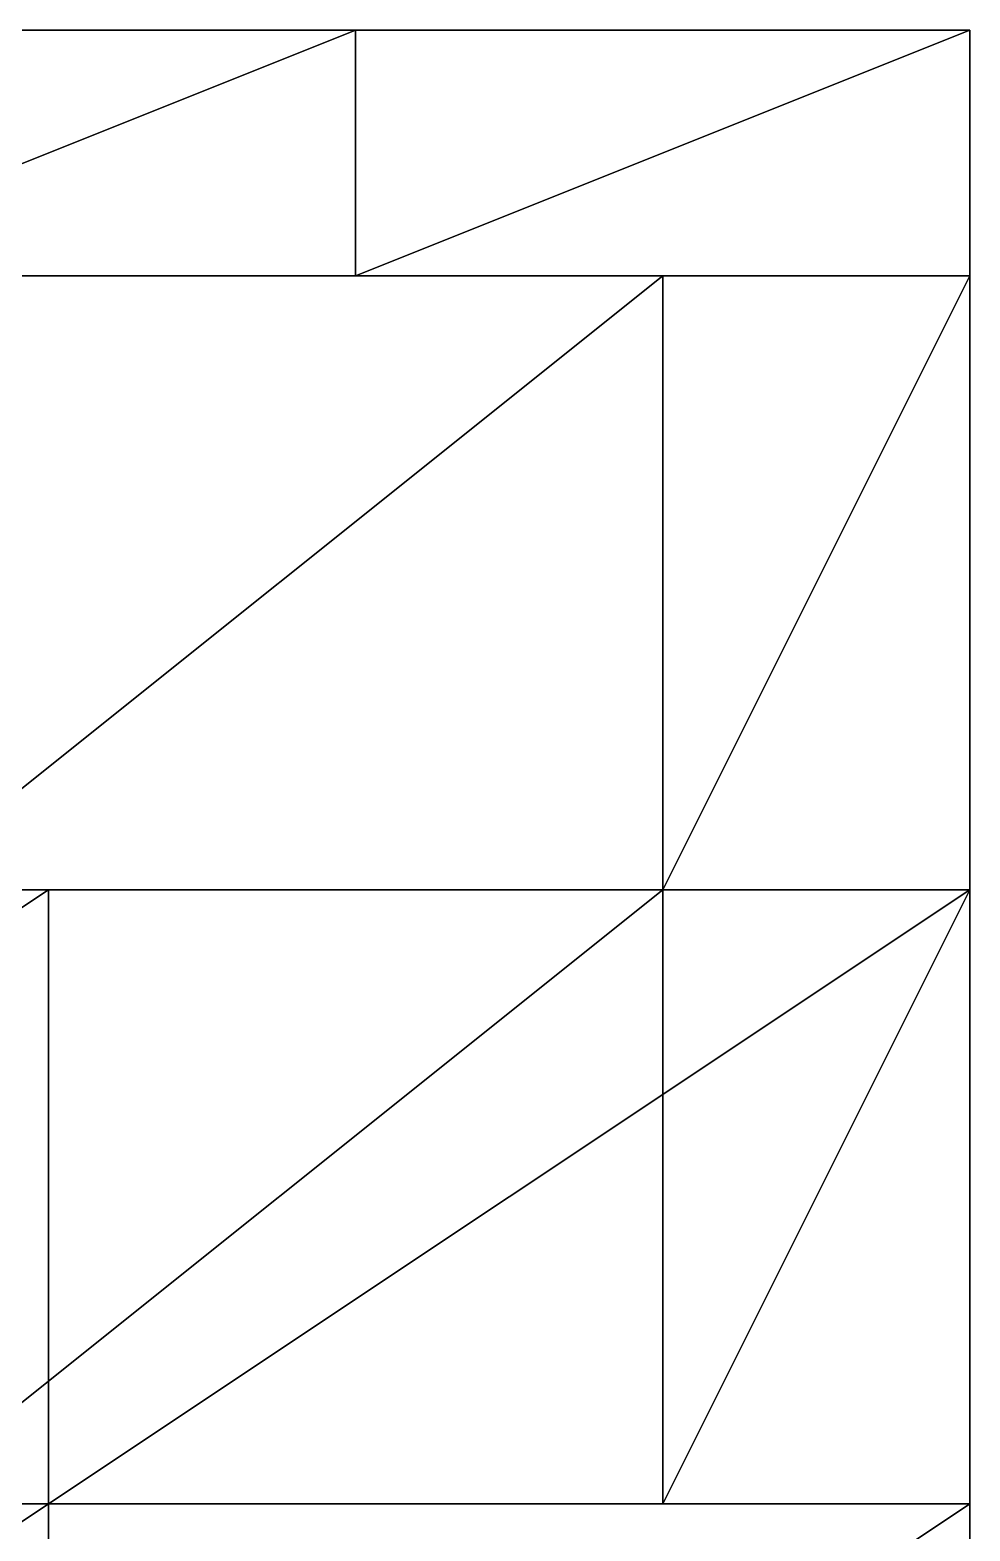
# Model space of a CAD drawing. Header units: metres. Extents: x -400 to 800, y -300 to 1460.
# Drawn here: x 188 to 800, y 482 to 1460 of the extents above; entities that cross this region are included whole.
import ezdxf

# ---------------------------------------------------------------- set-up
doc = ezdxf.new("R2010")
doc.units = ezdxf.units.M

msp = doc.modelspace()

# ---------------------------------------------------------------- linework, layer by layer
for p, q in [((400, 1460, -519.6152), (0, 1460, -519.6152)), ((400, 1460, -199.6152), (0, 1460, -199.6152)), ((0, 1460, -519.6152), (400, 1460, -519.6152)), ((400, 1460, -199.6152), (0, 1460, -199.6152)), ((400, 1460, -199.6152), (0, 1460, -199.6152)), ((400, 1460, 120.3848), (0, 1460, 120.3848)), ((0, 1460, -199.6152), (400, 1460, -199.6152)), ((400, 1460, 120.3848), (0, 1460, 120.3848)), ((400, 1300, -519.6152), (400, 1460, -519.6152)), ((400, 1300, -199.6152), (400, 1460, -199.6152)), ((400, 1300, -519.6152), (400, 1460, -519.6152)), ((400, 1460, -519.6152), (400, 1460, -199.6152)), ((400, 1460, -199.6152), (400, 1300, -199.6152)), ((400, 1460, -519.6152), (400, 1460, -199.6152)), ((800, 1460, -519.6152), (400, 1460, -519.6152)), ((400, 1460, -519.6152), (400, 1300, -519.6152)), ((800, 1460, -199.6152), (400, 1460, -199.6152)), ((400, 1460, -199.6152), (400, 1300, -199.6152)), ((400, 1300, -199.6152), (400, 1460, -199.6152)), ((400, 1460, -199.6152), (400, 1460, -519.6152)), ((400, 1460, -519.6152), (400, 1300, -519.6152)), ((400, 1460, -519.6152), (800, 1460, -519.6152)), ((800, 1460, -199.6152), (400, 1460, -199.6152)), ((400, 1460, -199.6152), (400, 1460, -519.6152)), ((400, 1300, -199.6152), (400, 1460, -199.6152)), ((400, 1300, 120.3848), (400, 1460, 120.3848)), ((400, 1300, -199.6152), (400, 1460, -199.6152)), ((400, 1460, -199.6152), (400, 1460, 120.3848)), ((400, 1460, 120.3848), (400, 1300, 120.3848)), ((400, 1460, -199.6152), (400, 1460, 120.3848)), ((800, 1460, -199.6152), (400, 1460, -199.6152)), ((400, 1460, -199.6152), (400, 1300, -199.6152)), ((800, 1460, 120.3848), (400, 1460, 120.3848)), ((400, 1460, 120.3848), (400, 1300, 120.3848)), ((400, 1300, 120.3848), (400, 1460, 120.3848)), ((400, 1460, 120.3848), (400, 1460, -199.6152)), ((400, 1460, -199.6152), (400, 1300, -199.6152)), ((400, 1460, -199.6152), (800, 1460, -199.6152)), ((800, 1460, 120.3848), (400, 1460, 120.3848)), ((400, 1460, 120.3848), (400, 1460, -199.6152)), ((800, 1300, -519.6152), (800, 1460, -519.6152)), ((800, 1300, -199.6152), (800, 1460, -199.6152)), ((800, 1300, -519.6152), (800, 1460, -519.6152)), ((800, 1460, -519.6152), (800, 1460, -199.6152)), ((800, 1460, -199.6152), (800, 1300, -199.6152)), ((800, 1460, -519.6152), (800, 1460, -199.6152)), ((800, 1300, -199.6152), (800, 1460, -199.6152)), ((800, 1300, 120.3848), (800, 1460, 120.3848)), ((800, 1300, -199.6152), (800, 1460, -199.6152)), ((800, 1460, -199.6152), (800, 1460, 120.3848)), ((800, 1460, 120.3848), (800, 1300, 120.3848)), ((800, 1460, -199.6152), (800, 1460, 120.3848)), ((0, 1300, -519.6152), (400, 1300, -519.6152)), ((0, 1300, -199.6152), (400, 1300, -199.6152)), ((0, 1300, -519.6152), (400, 1300, -519.6152)), ((400, 1300, -199.6152), (0, 1300, -199.6152)), ((0, 1300, -199.6152), (400, 1300, -199.6152)), ((0, 1300, 120.3848), (400, 1300, 120.3848)), ((0, 1300, -199.6152), (400, 1300, -199.6152)), ((400, 1300, 120.3848), (0, 1300, 120.3848)), ((600, 1300, -519.6152), (100, 1300, -519.6152)), ((600, 1300, -119.6152), (100, 1300, -119.6152)), ((100, 1300, -519.6152), (600, 1300, -519.6152)), ((600, 1300, -119.6152), (100, 1300, -119.6152)), ((600, 1300, -119.6152), (100, 1300, -119.6152)), ((600, 1300, 280.3848), (100, 1300, 280.3848)), ((100, 1300, -119.6152), (600, 1300, -119.6152)), ((600, 1300, 280.3848), (100, 1300, 280.3848)), ((400, 1300, -199.6152), (400, 1300, -519.6152)), ((400, 1300, -519.6152), (400, 1300, -199.6152)), ((400, 1300, -519.6152), (800, 1300, -519.6152)), ((400, 1300, -199.6152), (800, 1300, -199.6152)), ((400, 1300, -519.6152), (400, 1300, -199.6152)), ((400, 1300, -519.6152), (800, 1300, -519.6152)), ((800, 1300, -199.6152), (400, 1300, -199.6152)), ((400, 1300, -199.6152), (400, 1300, -519.6152)), ((400, 1300, 120.3848), (400, 1300, -199.6152)), ((400, 1300, -199.6152), (400, 1300, 120.3848)), ((400, 1300, -199.6152), (800, 1300, -199.6152)), ((400, 1300, 120.3848), (800, 1300, 120.3848)), ((400, 1300, -199.6152), (400, 1300, 120.3848)), ((400, 1300, -199.6152), (800, 1300, -199.6152)), ((800, 1300, 120.3848), (400, 1300, 120.3848)), ((400, 1300, 120.3848), (400, 1300, -199.6152)), ((600, 900, -519.6152), (600, 1300, -519.6152)), ((600, 900, -119.6152), (600, 1300, -119.6152)), ((600, 900, -519.6152), (600, 1300, -519.6152)), ((600, 1300, -519.6152), (600, 1300, -119.6152)), ((600, 1300, -119.6152), (600, 900, -119.6152)), ((600, 1300, -519.6152), (600, 1300, -119.6152)), ((800, 1300, -519.6152), (600, 1300, -519.6152)), ((600, 1300, -519.6152), (600, 900, -519.6152)), ((800, 1300, -339.6152), (600, 1300, -339.6152)), ((600, 1300, -339.6152), (600, 900, -339.6152)), ((600, 900, -339.6152), (600, 1300, -339.6152)), ((600, 1300, -339.6152), (600, 1300, -519.6152)), ((600, 1300, -519.6152), (600, 900, -519.6152)), ((600, 1300, -519.6152), (800, 1300, -519.6152)), ((800, 1300, -339.6152), (600, 1300, -339.6152)), ((600, 1300, -339.6152), (600, 1300, -519.6152)), ((800, 1300, -339.6152), (600, 1300, -339.6152)), ((600, 1300, -339.6152), (600, 900, -339.6152)), ((800, 1300, -159.6152), (600, 1300, -159.6152)), ((600, 1300, -159.6152), (600, 900, -159.6152)), ((600, 900, -159.6152), (600, 1300, -159.6152)), ((600, 1300, -159.6152), (600, 1300, -339.6152)), ((600, 1300, -339.6152), (600, 900, -339.6152)), ((600, 1300, -339.6152), (800, 1300, -339.6152)), ((800, 1300, -159.6152), (600, 1300, -159.6152)), ((600, 1300, -159.6152), (600, 1300, -339.6152)), ((800, 1300, -159.6152), (600, 1300, -159.6152)), ((600, 1300, -159.6152), (600, 900, -159.6152)), ((800, 1300, 20.3848), (600, 1300, 20.3848)), ((600, 1300, 20.3848), (600, 900, 20.3848)), ((600, 900, 20.3848), (600, 1300, 20.3848)), ((600, 1300, 20.3848), (600, 1300, -159.6152)), ((600, 1300, -159.6152), (600, 900, -159.6152)), ((600, 1300, -159.6152), (800, 1300, -159.6152)), ((800, 1300, 20.3848), (600, 1300, 20.3848)), ((600, 1300, 20.3848), (600, 1300, -159.6152)), ((600, 900, -119.6152), (600, 1300, -119.6152)), ((600, 900, 280.3848), (600, 1300, 280.3848)), ((600, 900, -119.6152), (600, 1300, -119.6152)), ((600, 1300, -119.6152), (600, 1300, 280.3848)), ((600, 1300, 280.3848), (600, 900, 280.3848)), ((600, 1300, -119.6152), (600, 1300, 280.3848)), ((800, 1300, 20.3848), (600, 1300, 20.3848)), ((600, 1300, 20.3848), (600, 900, 20.3848)), ((800, 1300, 200.3848), (600, 1300, 200.3848)), ((600, 1300, 200.3848), (600, 900, 200.3848)), ((600, 900, 200.3848), (600, 1300, 200.3848)), ((600, 1300, 200.3848), (600, 1300, 20.3848)), ((600, 1300, 20.3848), (600, 900, 20.3848)), ((600, 1300, 20.3848), (800, 1300, 20.3848)), ((800, 1300, 200.3848), (600, 1300, 200.3848)), ((600, 1300, 200.3848), (600, 1300, 20.3848)), ((800, 900, -519.6152), (800, 1300, -519.6152)), ((800, 900, -339.6152), (800, 1300, -339.6152)), ((800, 900, -519.6152), (800, 1300, -519.6152)), ((800, 1300, -519.6152), (800, 1300, -339.6152)), ((800, 1300, -339.6152), (800, 900, -339.6152)), ((800, 1300, -519.6152), (800, 1300, -339.6152)), ((800, 900, -339.6152), (800, 1300, -339.6152)), ((800, 900, -159.6152), (800, 1300, -159.6152)), ((800, 900, -339.6152), (800, 1300, -339.6152)), ((800, 1300, -339.6152), (800, 1300, -159.6152)), ((800, 1300, -159.6152), (800, 900, -159.6152)), ((800, 1300, -339.6152), (800, 1300, -159.6152)), ((800, 900, -159.6152), (800, 1300, -159.6152)), ((800, 900, 20.3848), (800, 1300, 20.3848)), ((800, 900, -159.6152), (800, 1300, -159.6152)), ((800, 1300, -159.6152), (800, 1300, 20.3848)), ((800, 1300, 20.3848), (800, 900, 20.3848)), ((800, 1300, -159.6152), (800, 1300, 20.3848)), ((800, 900, 20.3848), (800, 1300, 20.3848)), ((800, 900, 200.3848), (800, 1300, 200.3848)), ((800, 900, 20.3848), (800, 1300, 20.3848)), ((800, 1300, 20.3848), (800, 1300, 200.3848)), ((800, 1300, 200.3848), (800, 900, 200.3848)), ((800, 1300, 20.3848), (800, 1300, 200.3848)), ((800, 1300, -199.6152), (800, 1300, -519.6152)), ((800, 1300, -519.6152), (800, 1300, -199.6152)), ((800, 1300, 120.3848), (800, 1300, -199.6152)), ((800, 1300, -199.6152), (800, 1300, 120.3848)), ((200, 900, -519.6152), (-400, 900, -519.6152)), ((200, 900, -119.6152), (-400, 900, -119.6152)), ((-400, 900, -519.6152), (200, 900, -519.6152)), ((200, 900, -119.6152), (-400, 900, -119.6152)), ((600, 900, -119.6152), (100, 900, -119.6152)), ((600, 900, 280.3848), (100, 900, 280.3848)), ((100, 900, -119.6152), (600, 900, -119.6152)), ((600, 900, 280.3848), (100, 900, 280.3848)), ((100, 900, -519.6152), (600, 900, -519.6152)), ((100, 900, -119.6152), (600, 900, -119.6152)), ((100, 900, -519.6152), (600, 900, -519.6152)), ((600, 900, -119.6152), (100, 900, -119.6152)), ((100, 900, -119.6152), (600, 900, -119.6152)), ((100, 900, 280.3848), (600, 900, 280.3848)), ((100, 900, -119.6152), (600, 900, -119.6152)), ((600, 900, 280.3848), (100, 900, 280.3848)), ((200, 500, -519.6152), (200, 900, -519.6152)), ((200, 500, -119.6152), (200, 900, -119.6152)), ((200, 500, -519.6152), (200, 900, -519.6152)), ((200, 900, -519.6152), (200, 900, -119.6152)), ((200, 900, -119.6152), (200, 500, -119.6152)), ((200, 900, -519.6152), (200, 900, -119.6152)), ((800, 900, -519.6152), (200, 900, -519.6152)), ((200, 900, -519.6152), (200, 500, -519.6152)), ((800, 900, -119.6152), (200, 900, -119.6152)), ((200, 900, -119.6152), (200, 500, -119.6152)), ((200, 500, -119.6152), (200, 900, -119.6152)), ((200, 900, -119.6152), (200, 900, -519.6152)), ((200, 900, -519.6152), (200, 500, -519.6152)), ((200, 900, -519.6152), (800, 900, -519.6152)), ((800, 900, -119.6152), (200, 900, -119.6152)), ((200, 900, -119.6152), (200, 900, -519.6152)), ((600, 500, -119.6152), (600, 900, -119.6152)), ((600, 500, 280.3848), (600, 900, 280.3848)), ((600, 500, -119.6152), (600, 900, -119.6152)), ((600, 900, -119.6152), (600, 900, 280.3848)), ((600, 900, 280.3848), (600, 500, 280.3848)), ((600, 900, -119.6152), (600, 900, 280.3848)), ((800, 900, -119.6152), (600, 900, -119.6152)), ((600, 900, -119.6152), (600, 500, -119.6152)), ((800, 900, 60.3848), (600, 900, 60.3848)), ((600, 900, 60.3848), (600, 500, 60.3848)), ((600, 500, 60.3848), (600, 900, 60.3848)), ((600, 900, 60.3848), (600, 900, -119.6152)), ((600, 900, -119.6152), (600, 500, -119.6152)), ((600, 900, -119.6152), (800, 900, -119.6152)), ((800, 900, 60.3848), (600, 900, 60.3848)), ((600, 900, 60.3848), (600, 900, -119.6152)), ((800, 900, 60.3848), (600, 900, 60.3848)), ((600, 900, 60.3848), (600, 500, 60.3848)), ((800, 900, 240.3848), (600, 900, 240.3848)), ((600, 900, 240.3848), (600, 500, 240.3848)), ((600, 500, 240.3848), (600, 900, 240.3848)), ((600, 900, 240.3848), (600, 900, 60.3848)), ((600, 900, 60.3848), (600, 500, 60.3848)), ((600, 900, 60.3848), (800, 900, 60.3848)), ((800, 900, 240.3848), (600, 900, 240.3848)), ((600, 900, 240.3848), (600, 900, 60.3848)), ((600, 900, -119.6152), (600, 900, -519.6152)), ((600, 900, -519.6152), (600, 900, -119.6152)), ((600, 900, -519.6152), (800, 900, -519.6152)), ((600, 900, -339.6152), (800, 900, -339.6152)), ((600, 900, -519.6152), (600, 900, -339.6152)), ((600, 900, -519.6152), (800, 900, -519.6152)), ((800, 900, -339.6152), (600, 900, -339.6152)), ((600, 900, -339.6152), (600, 900, -519.6152)), ((600, 900, -339.6152), (800, 900, -339.6152)), ((600, 900, -159.6152), (800, 900, -159.6152)), ((600, 900, -339.6152), (600, 900, -159.6152)), ((600, 900, -339.6152), (800, 900, -339.6152)), ((800, 900, -159.6152), (600, 900, -159.6152)), ((600, 900, -159.6152), (600, 900, -339.6152)), ((600, 900, -159.6152), (800, 900, -159.6152)), ((600, 900, 20.3848), (800, 900, 20.3848)), ((600, 900, -159.6152), (600, 900, 20.3848)), ((600, 900, -159.6152), (800, 900, -159.6152)), ((800, 900, 20.3848), (600, 900, 20.3848)), ((600, 900, 20.3848), (600, 900, -159.6152)), ((600, 900, 280.3848), (600, 900, -119.6152)), ((600, 900, -119.6152), (600, 900, 280.3848)), ((600, 900, 20.3848), (800, 900, 20.3848)), ((600, 900, 200.3848), (800, 900, 200.3848)), ((600, 900, 20.3848), (600, 900, 200.3848)), ((600, 900, 20.3848), (800, 900, 20.3848)), ((800, 900, 200.3848), (600, 900, 200.3848)), ((600, 900, 200.3848), (600, 900, 20.3848)), ((800, 500, -519.6152), (800, 900, -519.6152)), ((800, 500, -119.6152), (800, 900, -119.6152)), ((800, 500, -519.6152), (800, 900, -519.6152)), ((800, 900, -519.6152), (800, 900, -119.6152)), ((800, 900, -119.6152), (800, 500, -119.6152)), ((800, 900, -519.6152), (800, 900, -119.6152)), ((800, 500, -119.6152), (800, 900, -119.6152)), ((800, 500, 60.3848), (800, 900, 60.3848)), ((800, 500, -119.6152), (800, 900, -119.6152)), ((800, 900, -119.6152), (800, 900, 60.3848)), ((800, 900, 60.3848), (800, 500, 60.3848)), ((800, 900, -119.6152), (800, 900, 60.3848)), ((800, 500, 60.3848), (800, 900, 60.3848)), ((800, 500, 240.3848), (800, 900, 240.3848)), ((800, 500, 60.3848), (800, 900, 60.3848)), ((800, 900, 60.3848), (800, 900, 240.3848)), ((800, 900, 240.3848), (800, 500, 240.3848)), ((800, 900, 60.3848), (800, 900, 240.3848)), ((800, 900, -339.6152), (800, 900, -519.6152)), ((800, 900, -519.6152), (800, 900, -339.6152)), ((800, 900, -159.6152), (800, 900, -339.6152)), ((800, 900, -339.6152), (800, 900, -159.6152)), ((800, 900, 20.3848), (800, 900, -159.6152)), ((800, 900, -159.6152), (800, 900, 20.3848)), ((800, 900, 200.3848), (800, 900, 20.3848)), ((800, 900, 20.3848), (800, 900, 200.3848)), ((200, 500, -519.6152), (-400, 500, -519.6152)), ((200, 500, -119.6152), (-400, 500, -119.6152)), ((-400, 500, -519.6152), (200, 500, -519.6152)), ((200, 500, -119.6152), (-400, 500, -119.6152)), ((200, 500, -119.6152), (-400, 500, -119.6152)), ((200, 500, 280.3848), (-400, 500, 280.3848)), ((-400, 500, -119.6152), (200, 500, -119.6152)), ((200, 500, 280.3848), (-400, 500, 280.3848)), ((-400, 500, -519.6152), (200, 500, -519.6152)), ((-400, 500, -119.6152), (200, 500, -119.6152)), ((-400, 500, -519.6152), (200, 500, -519.6152)), ((200, 500, -119.6152), (-400, 500, -119.6152)), ((100, 500, -119.6152), (600, 500, -119.6152)), ((100, 500, 280.3848), (600, 500, 280.3848)), ((100, 500, -119.6152), (600, 500, -119.6152)), ((600, 500, 280.3848), (100, 500, 280.3848)), ((200, 100, -519.6152), (200, 500, -519.6152)), ((200, 100, -119.6152), (200, 500, -119.6152)), ((200, 100, -519.6152), (200, 500, -519.6152)), ((200, 500, -519.6152), (200, 500, -119.6152)), ((200, 500, -119.6152), (200, 100, -119.6152)), ((200, 500, -519.6152), (200, 500, -119.6152)), ((800, 500, -519.6152), (200, 500, -519.6152)), ((200, 500, -519.6152), (200, 100, -519.6152)), ((800, 500, -119.6152), (200, 500, -119.6152)), ((200, 500, -119.6152), (200, 100, -119.6152)), ((200, 100, -119.6152), (200, 500, -119.6152)), ((200, 500, -119.6152), (200, 500, -519.6152)), ((200, 500, -519.6152), (200, 100, -519.6152)), ((200, 500, -519.6152), (800, 500, -519.6152)), ((800, 500, -119.6152), (200, 500, -119.6152)), ((200, 500, -119.6152), (200, 500, -519.6152)), ((200, 100, -119.6152), (200, 500, -119.6152)), ((200, 100, 280.3848), (200, 500, 280.3848)), ((200, 100, -119.6152), (200, 500, -119.6152)), ((200, 500, -119.6152), (200, 500, 280.3848)), ((200, 500, 280.3848), (200, 100, 280.3848)), ((200, 500, -119.6152), (200, 500, 280.3848)), ((800, 500, -119.6152), (200, 500, -119.6152)), ((200, 500, -119.6152), (200, 100, -119.6152)), ((800, 500, 280.3848), (200, 500, 280.3848)), ((200, 500, 280.3848), (200, 100, 280.3848)), ((200, 100, 280.3848), (200, 500, 280.3848)), ((200, 500, 280.3848), (200, 500, -119.6152)), ((200, 500, -119.6152), (200, 100, -119.6152)), ((200, 500, -119.6152), (800, 500, -119.6152)), ((800, 500, 280.3848), (200, 500, 280.3848)), ((200, 500, 280.3848), (200, 500, -119.6152)), ((200, 500, -119.6152), (200, 500, -519.6152)), ((200, 500, -519.6152), (200, 500, -119.6152)), ((200, 500, -519.6152), (800, 500, -519.6152)), ((200, 500, -119.6152), (800, 500, -119.6152)), ((200, 500, -519.6152), (200, 500, -119.6152)), ((200, 500, -519.6152), (800, 500, -519.6152)), ((800, 500, -119.6152), (200, 500, -119.6152)), ((200, 500, -119.6152), (200, 500, -519.6152)), ((600, 500, 280.3848), (600, 500, -119.6152)), ((600, 500, -119.6152), (600, 500, 280.3848)), ((600, 500, -119.6152), (800, 500, -119.6152)), ((600, 500, 60.3848), (800, 500, 60.3848)), ((600, 500, -119.6152), (600, 500, 60.3848)), ((600, 500, -119.6152), (800, 500, -119.6152)), ((800, 500, 60.3848), (600, 500, 60.3848)), ((600, 500, 60.3848), (600, 500, -119.6152)), ((600, 500, 60.3848), (800, 500, 60.3848)), ((600, 500, 240.3848), (800, 500, 240.3848)), ((600, 500, 60.3848), (600, 500, 240.3848)), ((600, 500, 60.3848), (800, 500, 60.3848)), ((800, 500, 240.3848), (600, 500, 240.3848)), ((600, 500, 240.3848), (600, 500, 60.3848)), ((800, 100, -519.6152), (800, 500, -519.6152)), ((800, 100, -119.6152), (800, 500, -119.6152)), ((800, 100, -519.6152), (800, 500, -519.6152)), ((800, 500, -519.6152), (800, 500, -119.6152)), ((800, 500, -119.6152), (800, 100, -119.6152)), ((800, 500, -519.6152), (800, 500, -119.6152)), ((800, 100, -119.6152), (800, 500, -119.6152)), ((800, 100, 280.3848), (800, 500, 280.3848)), ((800, 100, -119.6152), (800, 500, -119.6152)), ((800, 500, -119.6152), (800, 500, 280.3848)), ((800, 500, 280.3848), (800, 100, 280.3848)), ((800, 500, -119.6152), (800, 500, 280.3848)), ((800, 500, -119.6152), (800, 500, -519.6152)), ((800, 500, -519.6152), (800, 500, -119.6152)), ((800, 500, 60.3848), (800, 500, -119.6152)), ((800, 500, -119.6152), (800, 500, 60.3848)), ((800, 500, 240.3848), (800, 500, 60.3848)), ((800, 500, 60.3848), (800, 500, 240.3848))]:
    msp.add_line(p, q)
for points in [[(0, 1300, -519.6152), (400, 1300, -519.6152), (400, 1460, -519.6152), (400.0001, 1460.0001, -519.6151)], [(0, 1300, -199.6152), (400, 1300, -199.6152), (400, 1460, -199.6152), (400.0001, 1460.0001, -199.6151)], [(0, 1460, -519.6152), (400, 1460, -519.6152), (400, 1460, -199.6152), (400.0001, 1460.0001, -199.6151)], [(400, 1460, -199.6152), (0, 1460, -199.6152), (0, 1460, -519.6152), (0.0001, 1460.0001, -519.6151)], [(0, 1300, -199.6152), (400, 1300, -199.6152), (400, 1460, -199.6152), (400.0001, 1460.0001, -199.6151)], [(0, 1300, 120.3848), (400, 1300, 120.3848), (400, 1460, 120.3848), (400.0001, 1460.0001, 120.3849)], [(0, 1460, -199.6152), (400, 1460, -199.6152), (400, 1460, 120.3848), (400.0001, 1460.0001, 120.3849)], [(400, 1460, 120.3848), (0, 1460, 120.3848), (0, 1460, -199.6152), (0.0001, 1460.0001, -199.6151)], [(400, 1460, -519.6152), (0, 1460, -519.6152), (0, 1300, -519.6152), (0.0001, 1300.0001, -519.6151)], [(400, 1460, -199.6152), (0, 1460, -199.6152), (0, 1300, -199.6152), (0.0001, 1300.0001, -199.6151)], [(400, 1460, -199.6152), (0, 1460, -199.6152), (0, 1300, -199.6152), (0.0001, 1300.0001, -199.6151)], [(400, 1460, 120.3848), (0, 1460, 120.3848), (0, 1300, 120.3848), (0.0001, 1300.0001, 120.3849)], [(400, 1300, -519.6152), (400, 1460, -519.6152), (400, 1460, -199.6152), (400.0001, 1460.0001, -199.6151)], [(400, 1300, -519.6152), (800, 1300, -519.6152), (800, 1460, -519.6152), (800.0001, 1460.0001, -519.6151)], [(400, 1300, -199.6152), (800, 1300, -199.6152), (800, 1460, -199.6152), (800.0001, 1460.0001, -199.6151)], [(400, 1300, -519.6152), (400, 1300, -199.6152), (400, 1460, -199.6152), (400.0001, 1460.0001, -199.6151)], [(400, 1460, -519.6152), (800, 1460, -519.6152), (800, 1460, -199.6152), (800.0001, 1460.0001, -199.6151)], [(800, 1460, -199.6152), (400, 1460, -199.6152), (400, 1460, -519.6152), (400.0001, 1460.0001, -519.6151)], [(400, 1300, -199.6152), (400, 1460, -199.6152), (400, 1460, 120.3848), (400.0001, 1460.0001, 120.3849)], [(400, 1300, -199.6152), (800, 1300, -199.6152), (800, 1460, -199.6152), (800.0001, 1460.0001, -199.6151)], [(400, 1300, 120.3848), (800, 1300, 120.3848), (800, 1460, 120.3848), (800.0001, 1460.0001, 120.3849)], [(400, 1300, -199.6152), (400, 1300, 120.3848), (400, 1460, 120.3848), (400.0001, 1460.0001, 120.3849)], [(400, 1460, -199.6152), (800, 1460, -199.6152), (800, 1460, 120.3848), (800.0001, 1460.0001, 120.3849)], [(800, 1460, 120.3848), (400, 1460, 120.3848), (400, 1460, -199.6152), (400.0001, 1460.0001, -199.6151)], [(400, 1460, -199.6152), (400, 1300, -199.6152), (400, 1300, -519.6152), (400.0001, 1300.0001, -519.6151)], [(800, 1460, -519.6152), (400, 1460, -519.6152), (400, 1300, -519.6152), (400.0001, 1300.0001, -519.6151)], [(800, 1460, -199.6152), (400, 1460, -199.6152), (400, 1300, -199.6152), (400.0001, 1300.0001, -199.6151)], [(400, 1460, -199.6152), (400, 1460, -519.6152), (400, 1300, -519.6152), (400.0001, 1300.0001, -519.6151)], [(400, 1460, 120.3848), (400, 1300, 120.3848), (400, 1300, -199.6152), (400.0001, 1300.0001, -199.6151)], [(800, 1460, -199.6152), (400, 1460, -199.6152), (400, 1300, -199.6152), (400.0001, 1300.0001, -199.6151)], [(800, 1460, 120.3848), (400, 1460, 120.3848), (400, 1300, 120.3848), (400.0001, 1300.0001, 120.3849)], [(400, 1460, 120.3848), (400, 1460, -199.6152), (400, 1300, -199.6152), (400.0001, 1300.0001, -199.6151)], [(800, 1300, -519.6152), (800, 1460, -519.6152), (800, 1460, -199.6152), (800.0001, 1460.0001, -199.6151)], [(800, 1300, -199.6152), (800, 1460, -199.6152), (800, 1460, 120.3848), (800.0001, 1460.0001, 120.3849)], [(800, 1460, -199.6152), (800, 1300, -199.6152), (800, 1300, -519.6152), (800.0001, 1300.0001, -519.6151)], [(800, 1460, 120.3848), (800, 1300, 120.3848), (800, 1300, -199.6152), (800.0001, 1300.0001, -199.6151)], [(0, 1300, -519.6152), (400, 1300, -519.6152), (400, 1300, -199.6152), (400.0001, 1300.0001, -199.6151)], [(400, 1300, -199.6152), (0, 1300, -199.6152), (0, 1300, -519.6152), (0.0001, 1300.0001, -519.6151)], [(0, 1300, -199.6152), (400, 1300, -199.6152), (400, 1300, 120.3848), (400.0001, 1300.0001, 120.3849)], [(400, 1300, 120.3848), (0, 1300, 120.3848), (0, 1300, -199.6152), (0.0001, 1300.0001, -199.6151)], [(100, 900, -519.6152), (600, 900, -519.6152), (600, 1300, -519.6152), (600.0001, 1300.0001, -519.6151)], [(100, 900, -119.6152), (600, 900, -119.6152), (600, 1300, -119.6152), (600.0001, 1300.0001, -119.6151)], [(100, 1300, -519.6152), (600, 1300, -519.6152), (600, 1300, -119.6152), (600.0001, 1300.0001, -119.6151)], [(600, 1300, -119.6152), (100, 1300, -119.6152), (100, 1300, -519.6152), (100.0001, 1300.0001, -519.6151)], [(100, 900, -119.6152), (600, 900, -119.6152), (600, 1300, -119.6152), (600.0001, 1300.0001, -119.6151)], [(100, 900, 280.3848), (600, 900, 280.3848), (600, 1300, 280.3848), (600.0001, 1300.0001, 280.3849)], [(100, 1300, -119.6152), (600, 1300, -119.6152), (600, 1300, 280.3848), (600.0001, 1300.0001, 280.3849)], [(600, 1300, 280.3848), (100, 1300, 280.3848), (100, 1300, -119.6152), (100.0001, 1300.0001, -119.6151)], [(600, 1300, -519.6152), (100, 1300, -519.6152), (100, 900, -519.6152), (100.0001, 900.0001, -519.6151)], [(600, 1300, -119.6152), (100, 1300, -119.6152), (100, 900, -119.6152), (100.0001, 900.0001, -119.6151)], [(600, 1300, -119.6152), (100, 1300, -119.6152), (100, 900, -119.6152), (100.0001, 900.0001, -119.6151)], [(600, 1300, 280.3848), (100, 1300, 280.3848), (100, 900, 280.3848), (100.0001, 900.0001, 280.3849)], [(400, 1300, -519.6152), (800, 1300, -519.6152), (800, 1300, -199.6152), (800.0001, 1300.0001, -199.6151)], [(800, 1300, -199.6152), (400, 1300, -199.6152), (400, 1300, -519.6152), (400.0001, 1300.0001, -519.6151)], [(400, 1300, -199.6152), (800, 1300, -199.6152), (800, 1300, 120.3848), (800.0001, 1300.0001, 120.3849)], [(800, 1300, 120.3848), (400, 1300, 120.3848), (400, 1300, -199.6152), (400.0001, 1300.0001, -199.6151)], [(600, 900, -519.6152), (600, 1300, -519.6152), (600, 1300, -119.6152), (600.0001, 1300.0001, -119.6151)], [(600, 900, -519.6152), (800, 900, -519.6152), (800, 1300, -519.6152), (800.0001, 1300.0001, -519.6151)], [(600, 900, -339.6152), (800, 900, -339.6152), (800, 1300, -339.6152), (800.0001, 1300.0001, -339.6151)], [(600, 900, -519.6152), (600, 900, -339.6152), (600, 1300, -339.6152), (600.0001, 1300.0001, -339.6151)], [(600, 1300, -519.6152), (800, 1300, -519.6152), (800, 1300, -339.6152), (800.0001, 1300.0001, -339.6151)], [(800, 1300, -339.6152), (600, 1300, -339.6152), (600, 1300, -519.6152), (600.0001, 1300.0001, -519.6151)], [(600, 900, -339.6152), (800, 900, -339.6152), (800, 1300, -339.6152), (800.0001, 1300.0001, -339.6151)], [(600, 900, -159.6152), (800, 900, -159.6152), (800, 1300, -159.6152), (800.0001, 1300.0001, -159.6151)], [(600, 900, -339.6152), (600, 900, -159.6152), (600, 1300, -159.6152), (600.0001, 1300.0001, -159.6151)], [(600, 1300, -339.6152), (800, 1300, -339.6152), (800, 1300, -159.6152), (800.0001, 1300.0001, -159.6151)], [(800, 1300, -159.6152), (600, 1300, -159.6152), (600, 1300, -339.6152), (600.0001, 1300.0001, -339.6151)], [(600, 900, -159.6152), (800, 900, -159.6152), (800, 1300, -159.6152), (800.0001, 1300.0001, -159.6151)], [(600, 900, 20.3848), (800, 900, 20.3848), (800, 1300, 20.3848), (800.0001, 1300.0001, 20.3849)], [(600, 900, -159.6152), (600, 900, 20.3848), (600, 1300, 20.3848), (600.0001, 1300.0001, 20.3849)], [(600, 1300, -159.6152), (800, 1300, -159.6152), (800, 1300, 20.3848), (800.0001, 1300.0001, 20.3849)], [(800, 1300, 20.3848), (600, 1300, 20.3848), (600, 1300, -159.6152), (600.0001, 1300.0001, -159.6151)], [(600, 900, -119.6152), (600, 1300, -119.6152), (600, 1300, 280.3848), (600.0001, 1300.0001, 280.3849)], [(600, 900, 20.3848), (800, 900, 20.3848), (800, 1300, 20.3848), (800.0001, 1300.0001, 20.3849)], [(600, 900, 200.3848), (800, 900, 200.3848), (800, 1300, 200.3848), (800.0001, 1300.0001, 200.3849)], [(600, 900, 20.3848), (600, 900, 200.3848), (600, 1300, 200.3848), (600.0001, 1300.0001, 200.3849)], [(600, 1300, 20.3848), (800, 1300, 20.3848), (800, 1300, 200.3848), (800.0001, 1300.0001, 200.3849)], [(800, 1300, 200.3848), (600, 1300, 200.3848), (600, 1300, 20.3848), (600.0001, 1300.0001, 20.3849)], [(600, 1300, -119.6152), (600, 900, -119.6152), (600, 900, -519.6152), (600.0001, 900.0001, -519.6151)], [(800, 1300, -519.6152), (600, 1300, -519.6152), (600, 900, -519.6152), (600.0001, 900.0001, -519.6151)], [(800, 1300, -339.6152), (600, 1300, -339.6152), (600, 900, -339.6152), (600.0001, 900.0001, -339.6151)], [(600, 1300, -339.6152), (600, 1300, -519.6152), (600, 900, -519.6152), (600.0001, 900.0001, -519.6151)], [(800, 1300, -339.6152), (600, 1300, -339.6152), (600, 900, -339.6152), (600.0001, 900.0001, -339.6151)], [(800, 1300, -159.6152), (600, 1300, -159.6152), (600, 900, -159.6152), (600.0001, 900.0001, -159.6151)], [(600, 1300, -159.6152), (600, 1300, -339.6152), (600, 900, -339.6152), (600.0001, 900.0001, -339.6151)], [(800, 1300, -159.6152), (600, 1300, -159.6152), (600, 900, -159.6152), (600.0001, 900.0001, -159.6151)], [(800, 1300, 20.3848), (600, 1300, 20.3848), (600, 900, 20.3848), (600.0001, 900.0001, 20.3849)], [(600, 1300, 20.3848), (600, 1300, -159.6152), (600, 900, -159.6152), (600.0001, 900.0001, -159.6151)], [(600, 1300, 280.3848), (600, 900, 280.3848), (600, 900, -119.6152), (600.0001, 900.0001, -119.6151)], [(800, 1300, 20.3848), (600, 1300, 20.3848), (600, 900, 20.3848), (600.0001, 900.0001, 20.3849)], [(800, 1300, 200.3848), (600, 1300, 200.3848), (600, 900, 200.3848), (600.0001, 900.0001, 200.3849)], [(600, 1300, 200.3848), (600, 1300, 20.3848), (600, 900, 20.3848), (600.0001, 900.0001, 20.3849)], [(800, 900, -519.6152), (800, 1300, -519.6152), (800, 1300, -339.6152), (800.0001, 1300.0001, -339.6151)], [(800, 900, -339.6152), (800, 1300, -339.6152), (800, 1300, -159.6152), (800.0001, 1300.0001, -159.6151)], [(800, 900, -159.6152), (800, 1300, -159.6152), (800, 1300, 20.3848), (800.0001, 1300.0001, 20.3849)], [(800, 900, 20.3848), (800, 1300, 20.3848), (800, 1300, 200.3848), (800.0001, 1300.0001, 200.3849)], [(800, 1300, -339.6152), (800, 900, -339.6152), (800, 900, -519.6152), (800.0001, 900.0001, -519.6151)], [(800, 1300, -159.6152), (800, 900, -159.6152), (800, 900, -339.6152), (800.0001, 900.0001, -339.6151)], [(800, 1300, 20.3848), (800, 900, 20.3848), (800, 900, -159.6152), (800.0001, 900.0001, -159.6151)], [(800, 1300, 200.3848), (800, 900, 200.3848), (800, 900, 20.3848), (800.0001, 900.0001, 20.3849)], [(-400, 500, -519.6152), (200, 500, -519.6152), (200, 900, -519.6152), (200.0001, 900.0001, -519.6151)], [(-400, 500, -119.6152), (200, 500, -119.6152), (200, 900, -119.6152), (200.0001, 900.0001, -119.6151)], [(-400, 900, -519.6152), (200, 900, -519.6152), (200, 900, -119.6152), (200.0001, 900.0001, -119.6151)], [(200, 900, -119.6152), (-400, 900, -119.6152), (-400, 900, -519.6152), (-399.9999, 900.0001, -519.6151)], [(200, 900, -519.6152), (-400, 900, -519.6152), (-400, 500, -519.6152), (-399.9999, 500.0001, -519.6151)], [(200, 900, -119.6152), (-400, 900, -119.6152), (-400, 500, -119.6152), (-399.9999, 500.0001, -119.6151)], [(100, 500, -119.6152), (600, 500, -119.6152), (600, 900, -119.6152), (600.0001, 900.0001, -119.6151)], [(100, 500, 280.3848), (600, 500, 280.3848), (600, 900, 280.3848), (600.0001, 900.0001, 280.3849)], [(100, 900, -119.6152), (600, 900, -119.6152), (600, 900, 280.3848), (600.0001, 900.0001, 280.3849)], [(600, 900, 280.3848), (100, 900, 280.3848), (100, 900, -119.6152), (100.0001, 900.0001, -119.6151)], [(100, 900, -519.6152), (600, 900, -519.6152), (600, 900, -119.6152), (600.0001, 900.0001, -119.6151)], [(600, 900, -119.6152), (100, 900, -119.6152), (100, 900, -519.6152), (100.0001, 900.0001, -519.6151)], [(100, 900, -119.6152), (600, 900, -119.6152), (600, 900, 280.3848), (600.0001, 900.0001, 280.3849)], [(600, 900, 280.3848), (100, 900, 280.3848), (100, 900, -119.6152), (100.0001, 900.0001, -119.6151)], [(600, 900, -119.6152), (100, 900, -119.6152), (100, 500, -119.6152), (100.0001, 500.0001, -119.6151)], [(600, 900, 280.3848), (100, 900, 280.3848), (100, 500, 280.3848), (100.0001, 500.0001, 280.3849)], [(200, 500, -519.6152), (200, 900, -519.6152), (200, 900, -119.6152), (200.0001, 900.0001, -119.6151)], [(200, 500, -519.6152), (800, 500, -519.6152), (800, 900, -519.6152), (800.0001, 900.0001, -519.6151)], [(200, 500, -119.6152), (800, 500, -119.6152), (800, 900, -119.6152), (800.0001, 900.0001, -119.6151)], [(200, 500, -519.6152), (200, 500, -119.6152), (200, 900, -119.6152), (200.0001, 900.0001, -119.6151)], [(200, 900, -519.6152), (800, 900, -519.6152), (800, 900, -119.6152), (800.0001, 900.0001, -119.6151)], [(800, 900, -119.6152), (200, 900, -119.6152), (200, 900, -519.6152), (200.0001, 900.0001, -519.6151)], [(200, 900, -119.6152), (200, 500, -119.6152), (200, 500, -519.6152), (200.0001, 500.0001, -519.6151)], [(800, 900, -519.6152), (200, 900, -519.6152), (200, 500, -519.6152), (200.0001, 500.0001, -519.6151)], [(800, 900, -119.6152), (200, 900, -119.6152), (200, 500, -119.6152), (200.0001, 500.0001, -119.6151)], [(200, 900, -119.6152), (200, 900, -519.6152), (200, 500, -519.6152), (200.0001, 500.0001, -519.6151)], [(600, 500, -119.6152), (600, 900, -119.6152), (600, 900, 280.3848), (600.0001, 900.0001, 280.3849)], [(600, 500, -119.6152), (800, 500, -119.6152), (800, 900, -119.6152), (800.0001, 900.0001, -119.6151)], [(600, 500, 60.3848), (800, 500, 60.3848), (800, 900, 60.3848), (800.0001, 900.0001, 60.3849)], [(600, 500, -119.6152), (600, 500, 60.3848), (600, 900, 60.3848), (600.0001, 900.0001, 60.3849)], [(600, 900, -119.6152), (800, 900, -119.6152), (800, 900, 60.3848), (800.0001, 900.0001, 60.3849)], [(800, 900, 60.3848), (600, 900, 60.3848), (600, 900, -119.6152), (600.0001, 900.0001, -119.6151)], [(600, 500, 60.3848), (800, 500, 60.3848), (800, 900, 60.3848), (800.0001, 900.0001, 60.3849)], [(600, 500, 240.3848), (800, 500, 240.3848), (800, 900, 240.3848), (800.0001, 900.0001, 240.3849)], [(600, 500, 60.3848), (600, 500, 240.3848), (600, 900, 240.3848), (600.0001, 900.0001, 240.3849)], [(600, 900, 60.3848), (800, 900, 60.3848), (800, 900, 240.3848), (800.0001, 900.0001, 240.3849)], [(800, 900, 240.3848), (600, 900, 240.3848), (600, 900, 60.3848), (600.0001, 900.0001, 60.3849)], [(600, 900, -519.6152), (800, 900, -519.6152), (800, 900, -339.6152), (800.0001, 900.0001, -339.6151)], [(800, 900, -339.6152), (600, 900, -339.6152), (600, 900, -519.6152), (600.0001, 900.0001, -519.6151)], [(600, 900, -339.6152), (800, 900, -339.6152), (800, 900, -159.6152), (800.0001, 900.0001, -159.6151)], [(800, 900, -159.6152), (600, 900, -159.6152), (600, 900, -339.6152), (600.0001, 900.0001, -339.6151)], [(600, 900, -159.6152), (800, 900, -159.6152), (800, 900, 20.3848), (800.0001, 900.0001, 20.3849)], [(800, 900, 20.3848), (600, 900, 20.3848), (600, 900, -159.6152), (600.0001, 900.0001, -159.6151)], [(600, 900, 20.3848), (800, 900, 20.3848), (800, 900, 200.3848), (800.0001, 900.0001, 200.3849)], [(800, 900, 200.3848), (600, 900, 200.3848), (600, 900, 20.3848), (600.0001, 900.0001, 20.3849)], [(600, 900, 280.3848), (600, 500, 280.3848), (600, 500, -119.6152), (600.0001, 500.0001, -119.6151)], [(800, 900, -119.6152), (600, 900, -119.6152), (600, 500, -119.6152), (600.0001, 500.0001, -119.6151)], [(800, 900, 60.3848), (600, 900, 60.3848), (600, 500, 60.3848), (600.0001, 500.0001, 60.3849)], [(600, 900, 60.3848), (600, 900, -119.6152), (600, 500, -119.6152), (600.0001, 500.0001, -119.6151)], [(800, 900, 60.3848), (600, 900, 60.3848), (600, 500, 60.3848), (600.0001, 500.0001, 60.3849)], [(800, 900, 240.3848), (600, 900, 240.3848), (600, 500, 240.3848), (600.0001, 500.0001, 240.3849)], [(600, 900, 240.3848), (600, 900, 60.3848), (600, 500, 60.3848), (600.0001, 500.0001, 60.3849)], [(800, 500, -519.6152), (800, 900, -519.6152), (800, 900, -119.6152), (800.0001, 900.0001, -119.6151)], [(800, 500, -119.6152), (800, 900, -119.6152), (800, 900, 60.3848), (800.0001, 900.0001, 60.3849)], [(800, 500, 60.3848), (800, 900, 60.3848), (800, 900, 240.3848), (800.0001, 900.0001, 240.3849)], [(800, 900, -119.6152), (800, 500, -119.6152), (800, 500, -519.6152), (800.0001, 500.0001, -519.6151)], [(800, 900, 60.3848), (800, 500, 60.3848), (800, 500, -119.6152), (800.0001, 500.0001, -119.6151)], [(800, 900, 240.3848), (800, 500, 240.3848), (800, 500, 60.3848), (800.0001, 500.0001, 60.3849)], [(-400, 100, -519.6152), (200, 100, -519.6152), (200, 500, -519.6152), (200.0001, 500.0001, -519.6151)], [(-400, 100, -119.6152), (200, 100, -119.6152), (200, 500, -119.6152), (200.0001, 500.0001, -119.6151)], [(-400, 500, -519.6152), (200, 500, -519.6152), (200, 500, -119.6152), (200.0001, 500.0001, -119.6151)], [(200, 500, -119.6152), (-400, 500, -119.6152), (-400, 500, -519.6152), (-399.9999, 500.0001, -519.6151)], [(-400, 100, -119.6152), (200, 100, -119.6152), (200, 500, -119.6152), (200.0001, 500.0001, -119.6151)], [(-400, 100, 280.3848), (200, 100, 280.3848), (200, 500, 280.3848), (200.0001, 500.0001, 280.3849)], [(-400, 500, -119.6152), (200, 500, -119.6152), (200, 500, 280.3848), (200.0001, 500.0001, 280.3849)], [(200, 500, 280.3848), (-400, 500, 280.3848), (-400, 500, -119.6152), (-399.9999, 500.0001, -119.6151)], [(-400, 500, -519.6152), (200, 500, -519.6152), (200, 500, -119.6152), (200.0001, 500.0001, -119.6151)], [(200, 500, -119.6152), (-400, 500, -119.6152), (-400, 500, -519.6152), (-399.9999, 500.0001, -519.6151)], [(200, 500, -519.6152), (-400, 500, -519.6152), (-400, 100, -519.6152), (-399.9999, 100.0001, -519.6151)], [(200, 500, -119.6152), (-400, 500, -119.6152), (-400, 100, -119.6152), (-399.9999, 100.0001, -119.6151)], [(200, 500, -119.6152), (-400, 500, -119.6152), (-400, 100, -119.6152), (-399.9999, 100.0001, -119.6151)], [(200, 500, 280.3848), (-400, 500, 280.3848), (-400, 100, 280.3848), (-399.9999, 100.0001, 280.3849)], [(100, 500, -119.6152), (600, 500, -119.6152), (600, 500, 280.3848), (600.0001, 500.0001, 280.3849)], [(600, 500, 280.3848), (100, 500, 280.3848), (100, 500, -119.6152), (100.0001, 500.0001, -119.6151)], [(200, 100, -519.6152), (200, 500, -519.6152), (200, 500, -119.6152), (200.0001, 500.0001, -119.6151)], [(200, 100, -519.6152), (800, 100, -519.6152), (800, 500, -519.6152), (800.0001, 500.0001, -519.6151)], [(200, 100, -119.6152), (800, 100, -119.6152), (800, 500, -119.6152), (800.0001, 500.0001, -119.6151)], [(200, 100, -519.6152), (200, 100, -119.6152), (200, 500, -119.6152), (200.0001, 500.0001, -119.6151)], [(200, 500, -519.6152), (800, 500, -519.6152), (800, 500, -119.6152), (800.0001, 500.0001, -119.6151)], [(800, 500, -119.6152), (200, 500, -119.6152), (200, 500, -519.6152), (200.0001, 500.0001, -519.6151)], [(200, 100, -119.6152), (200, 500, -119.6152), (200, 500, 280.3848), (200.0001, 500.0001, 280.3849)], [(200, 100, -119.6152), (800, 100, -119.6152), (800, 500, -119.6152), (800.0001, 500.0001, -119.6151)], [(200, 100, 280.3848), (800, 100, 280.3848), (800, 500, 280.3848), (800.0001, 500.0001, 280.3849)], [(200, 100, -119.6152), (200, 100, 280.3848), (200, 500, 280.3848), (200.0001, 500.0001, 280.3849)], [(200, 500, -119.6152), (800, 500, -119.6152), (800, 500, 280.3848), (800.0001, 500.0001, 280.3849)], [(800, 500, 280.3848), (200, 500, 280.3848), (200, 500, -119.6152), (200.0001, 500.0001, -119.6151)], [(200, 500, -519.6152), (800, 500, -519.6152), (800, 500, -119.6152), (800.0001, 500.0001, -119.6151)], [(800, 500, -119.6152), (200, 500, -119.6152), (200, 500, -519.6152), (200.0001, 500.0001, -519.6151)], [(200, 500, -119.6152), (200, 100, -119.6152), (200, 100, -519.6152), (200.0001, 100.0001, -519.6151)], [(800, 500, -519.6152), (200, 500, -519.6152), (200, 100, -519.6152), (200.0001, 100.0001, -519.6151)], [(800, 500, -119.6152), (200, 500, -119.6152), (200, 100, -119.6152), (200.0001, 100.0001, -119.6151)], [(200, 500, -119.6152), (200, 500, -519.6152), (200, 100, -519.6152), (200.0001, 100.0001, -519.6151)], [(200, 500, 280.3848), (200, 100, 280.3848), (200, 100, -119.6152), (200.0001, 100.0001, -119.6151)], [(800, 500, -119.6152), (200, 500, -119.6152), (200, 100, -119.6152), (200.0001, 100.0001, -119.6151)], [(800, 500, 280.3848), (200, 500, 280.3848), (200, 100, 280.3848), (200.0001, 100.0001, 280.3849)], [(200, 500, 280.3848), (200, 500, -119.6152), (200, 100, -119.6152), (200.0001, 100.0001, -119.6151)], [(600, 500, -119.6152), (800, 500, -119.6152), (800, 500, 60.3848), (800.0001, 500.0001, 60.3849)], [(800, 500, 60.3848), (600, 500, 60.3848), (600, 500, -119.6152), (600.0001, 500.0001, -119.6151)], [(600, 500, 60.3848), (800, 500, 60.3848), (800, 500, 240.3848), (800.0001, 500.0001, 240.3849)], [(800, 500, 240.3848), (600, 500, 240.3848), (600, 500, 60.3848), (600.0001, 500.0001, 60.3849)], [(800, 100, -519.6152), (800, 500, -519.6152), (800, 500, -119.6152), (800.0001, 500.0001, -119.6151)], [(800, 100, -119.6152), (800, 500, -119.6152), (800, 500, 280.3848), (800.0001, 500.0001, 280.3849)], [(800, 500, -119.6152), (800, 100, -119.6152), (800, 100, -519.6152), (800.0001, 100.0001, -519.6151)], [(800, 500, 280.3848), (800, 100, 280.3848), (800, 100, -119.6152), (800.0001, 100.0001, -119.6151)]]:
    msp.add_3dface(points)

doc.saveas('drawing.dxf')
